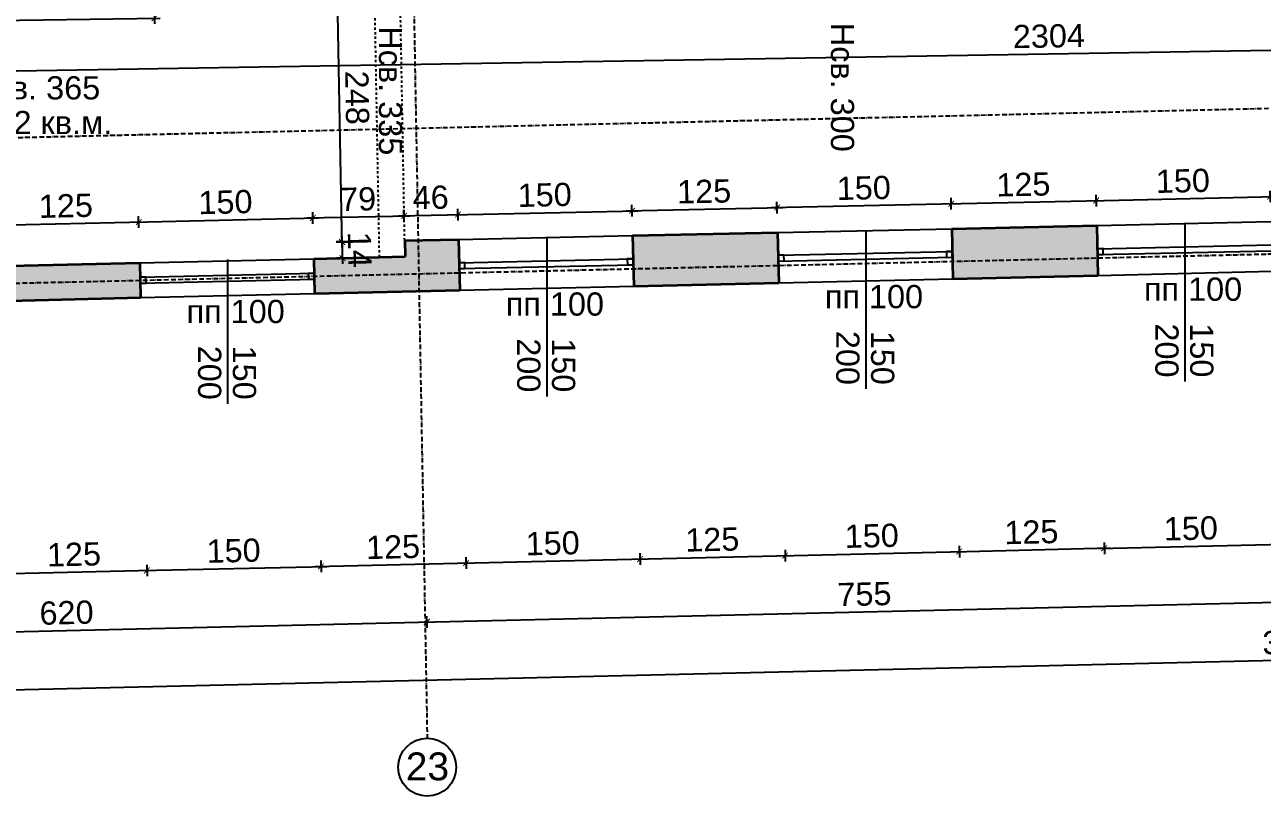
# Model space of a CAD drawing. Header units: inches. Extents: x -72385 to 39588, y -6525 to 66685.
# Drawn here: x -33783 to -32716, y 19416 to 20081 of the extents above; entities that cross this region are included whole.
import ezdxf

# ---------------------------------------------------------------- set-up
doc = ezdxf.new("R2010")
doc.units = ezdxf.units.IN
doc.header["$MEASUREMENT"] = 0
doc.linetypes.add('DashDot', pattern=[0.6, 0.4, -0.1, 0, -0.1])
doc.linetypes.add('Hidden', pattern=[0.4, 0.2, -0.2])
for name, color, linetype, lineweight in [('Изгледни линии', 253, 'Continuous', 25), ('Линия на разрез', 252, 'DashDot', 25), ('Надписи Hсв', 252, 'Continuous', 25), ('Надписи коти външни', 252, 'Continuous', 25), ('Надписи коти вътрешни', 252, 'Continuous', 25), ('Надписи Оси', 252, 'Continuous', 25), ('Надписи площ', 252, 'Continuous', 25), ('Надписи прозорци', 252, 'Continuous', 25), ('Оси', 252, 'DashDot', 25), ('Прозорци', 251, 'Continuous', 25), ('Пунктир', 253, 'Hidden', 25), ('Разрезни линии', 7, 'Continuous', 35), ('Щрих стени', 254, 'Continuous', 25)]:
    doc.layers.add(name, color=color, linetype=linetype, lineweight=lineweight)
doc.styles.add('Arial Regular', font='arial.ttf')
doc.styles.get("Standard").update_dxf_attribs({"font": 'arial.ttf'})
doc.dimstyles.new('Annotative', dxfattribs={"dimscale": 0, "dimtxt": 20, "dimasz": 5, "dimexe": 5, "dimexo": 5, "dimgap": 5, "dimtad": 1, "dimdec": 0, "dimzin": 0, "dimdsep": 46, "dimtxsty": 'Standard', "dimblk": 'ARCHTICK', "dimcen": 5, "dimdle": 5, "dimadec": 0, "dimazin": 0, "dimtfac": 1, "dimtdec": 0, "dimtofl": 0, "dimtmove": 0, "dimatfit": 3, "dimldrblk": 'ARCHTICK', "dimfxl": 5, "dimfxlon": 1, "dimtolj": 1, "dimtzin": 0, "dimarcsym": 1})

# ---------------------------------------------------------------- blocks, each defined once
blk = doc.blocks.new('_ArchTick')
at = {"color": 0, "linetype": 'ByBlock', "const_width": 0.15}
blk.add_lwpolyline([(-0.5, -0.5), (0.5, 0.5)], dxfattribs=at)
blk = doc.blocks.new('*D3676')
at = {"layer": 'Defpoints', "color": 0, "ltscale": 50, "transparency": 16777216}
for p in [(-33671.5, 20139.4), (-33843.7, 20136.8), (-33670.7, 20086.6)]:
    blk.add_point(p, dxfattribs=at)
at = {"layer": 'Надписи коти вътрешни', "color": 0, "lineweight": -2, "ltscale": 50, "transparency": 16777216}
for p, q in [((-33847.9, 20083.9), (-33665.7, 20086.6)), ((-33842.9, 20088.9), (-33842.8, 20078.9)), ((-33670.8, 20091.6), (-33670.7, 20081.6))]:
    blk.add_line(p, q, dxfattribs=at)
at = {"layer": 'Надписи коти вътрешни', "color": 0, "lineweight": -2, "ltscale": 50, "transparency": 16777216, "xscale": 5, "yscale": 5, "zscale": 5}
for p, rotation in [((-33842.9, 20083.9), 180.8724172447141), ((-33670.7, 20086.6), 0.8724172447141156)]:
    blk.add_blockref('_ArchTick', p, dxfattribs=dict(at, rotation=rotation))
at = {"layer": 'Надписи коти вътрешни', "color": 0, "ltscale": 50, "transparency": 16777216, "insert": (-33757, 20100.3), "char_height": 20, "attachment_point": 5, "rotation": 0.8724}
blk.add_mtext('\\A1;172', dxfattribs=at)
blk = doc.blocks.new('*D3688')
at = {"layer": 'Defpoints', "color": 0, "ltscale": 50, "transparency": 16777216}
for p in [(-33684.2, 19911.1), (-33808.4, 19873), (-33683.4, 19875.9)]:
    blk.add_point(p, dxfattribs=at)
at = {"layer": 'Надписи коти вътрешни', "color": 0, "lineweight": -2, "ltscale": 50, "transparency": 16777216}
for p, q in [((-33684.1, 19906.1), (-33684.4, 19916.1)), ((-33814.2, 19908.1), (-33679.3, 19911.2)), ((-33809.1, 19903.2), (-33809.3, 19913.2))]:
    blk.add_line(p, q, dxfattribs=at)
at = {"layer": 'Надписи коти вътрешни', "color": 0, "lineweight": -2, "ltscale": 50, "transparency": 16777216, "xscale": 5, "yscale": 5, "zscale": 5}
for p, rotation in [((-33809.2, 19908.2), 181.3337264038321), ((-33684.2, 19911.1), 1.333726403832108)]:
    blk.add_blockref('_ArchTick', p, dxfattribs=dict(at, rotation=rotation))
at = {"layer": 'Надписи коти вътрешни', "color": 0, "ltscale": 50, "transparency": 16777216, "insert": (-33747.1, 19924.9), "char_height": 20, "attachment_point": 5, "rotation": 1.3337}
blk.add_mtext('\\A1;125', dxfattribs=at)
blk = doc.blocks.new('*D3689')
at = {"layer": 'Defpoints', "color": 0, "ltscale": 50, "transparency": 16777216}
for p in [(-33534.3, 19914.6), (-33683.4, 19875.9), (-33533.5, 19879.4)]:
    blk.add_point(p, dxfattribs=at)
at = {"layer": 'Надписи коти вътрешни', "color": 0, "lineweight": -2, "ltscale": 50, "transparency": 16777216}
for p, q in [((-33684.1, 19906.1), (-33684.4, 19916.1)), ((-33534.2, 19909.6), (-33534.4, 19919.6)), ((-33689.2, 19911), (-33529.3, 19914.7))]:
    blk.add_line(p, q, dxfattribs=at)
at = {"layer": 'Надписи коти вътрешни', "color": 0, "lineweight": -2, "ltscale": 50, "transparency": 16777216, "xscale": 5, "yscale": 5, "zscale": 5}
for p, rotation in [((-33534.3, 19914.6), 1.333726403827605), ((-33684.2, 19911.1), 181.3337264038276)]:
    blk.add_blockref('_ArchTick', p, dxfattribs=dict(at, rotation=rotation))
at = {"layer": 'Надписи коти вътрешни', "color": 0, "ltscale": 50, "transparency": 16777216, "insert": (-33609.6, 19928.1), "char_height": 20, "attachment_point": 5, "rotation": 1.3337}
blk.add_mtext('\\A1;150', dxfattribs=at)
blk = doc.blocks.new('*D3690')
at = {"layer": 'Defpoints', "color": 0, "ltscale": 50, "transparency": 16777216}
for p in [(-33455.7, 19916.4), (-33533.5, 19879.4), (-33454.8, 19881.2)]:
    blk.add_point(p, dxfattribs=at)
at = {"layer": 'Надписи коти вътрешни', "color": 0, "lineweight": -2, "ltscale": 50, "transparency": 16777216}
for p, q in [((-33539.3, 19914.5), (-33450.7, 19916.5)), ((-33534.2, 19909.6), (-33534.4, 19919.6)), ((-33455.5, 19911.4), (-33455.8, 19921.4))]:
    blk.add_line(p, q, dxfattribs=at)
at = {"layer": 'Надписи коти вътрешни', "color": 0, "lineweight": -2, "ltscale": 50, "transparency": 16777216, "xscale": 5, "yscale": 5, "zscale": 5}
for p, rotation in [((-33534.3, 19914.6), 181.3337264038337), ((-33455.7, 19916.4), 1.333726403833635)]:
    blk.add_blockref('_ArchTick', p, dxfattribs=dict(at, rotation=rotation))
at = {"layer": 'Надписи коти вътрешни', "color": 0, "ltscale": 50, "transparency": 16777216, "insert": (-33495.3, 19930.7), "char_height": 20, "attachment_point": 5, "rotation": 1.3337}
blk.add_mtext('\\A1;79', dxfattribs=at)
blk = doc.blocks.new('*D3691')
at = {"layer": 'Defpoints', "color": 0, "ltscale": 50, "transparency": 16777216}
for p in [(-33409.3, 19917.4), (-33455.2, 19895), (-33408.8, 19896)]:
    blk.add_point(p, dxfattribs=at)
at = {"layer": 'Надписи коти вътрешни', "color": 0, "lineweight": -2, "ltscale": 50, "transparency": 16777216}
for p, q in [((-33460.6, 19916.3), (-33404.3, 19917.6)), ((-33455.5, 19911.4), (-33455.7, 19921.4)), ((-33409.2, 19912.4), (-33409.4, 19922.4))]:
    blk.add_line(p, q, dxfattribs=at)
at = {"layer": 'Надписи коти вътрешни', "color": 0, "lineweight": -2, "ltscale": 50, "transparency": 16777216, "xscale": 5, "yscale": 5, "zscale": 5}
for p, rotation in [((-33455.6, 19916.4), 181.2547692841727), ((-33409.3, 19917.4), 1.254769284172677)]:
    blk.add_blockref('_ArchTick', p, dxfattribs=dict(at, rotation=rotation))
at = {"layer": 'Надписи коти вътрешни', "color": 0, "ltscale": 50, "transparency": 16777216, "insert": (-33432.8, 19932.1), "char_height": 20, "attachment_point": 5, "rotation": 1.2548}
blk.add_mtext('\\A1;46', dxfattribs=at)
blk = doc.blocks.new('*D3692')
at = {"layer": 'Defpoints', "color": 0, "ltscale": 50, "transparency": 16777216}
for p in [(-33259.3, 19920.7), (-33408.8, 19896), (-33258.9, 19899.3)]:
    blk.add_point(p, dxfattribs=at)
at = {"layer": 'Надписи коти вътрешни', "color": 0, "lineweight": -2, "ltscale": 50, "transparency": 16777216}
for p, q in [((-33414.3, 19917.3), (-33254.3, 19920.8)), ((-33409.2, 19912.4), (-33409.4, 19922.4)), ((-33259.2, 19915.7), (-33259.4, 19925.7))]:
    blk.add_line(p, q, dxfattribs=at)
at = {"layer": 'Надписи коти вътрешни', "color": 0, "lineweight": -2, "ltscale": 50, "transparency": 16777216, "xscale": 5, "yscale": 5, "zscale": 5}
for p, rotation in [((-33409.3, 19917.4), 181.2547692841732), ((-33259.3, 19920.7), 1.254769284173236)]:
    blk.add_blockref('_ArchTick', p, dxfattribs=dict(at, rotation=rotation))
at = {"layer": 'Надписи коти вътрешни', "color": 0, "ltscale": 50, "transparency": 16777216, "insert": (-33334.6, 19934.3), "char_height": 20, "attachment_point": 5, "rotation": 1.2548}
blk.add_mtext('\\A1;150', dxfattribs=at)
blk = doc.blocks.new('*D3693')
at = {"layer": 'Defpoints', "color": 0, "ltscale": 50, "transparency": 16777216}
for p in [(-33134.4, 19923.5), (-33258.9, 19899.3), (-33133.9, 19902)]:
    blk.add_point(p, dxfattribs=at)
at = {"layer": 'Надписи коти вътрешни', "color": 0, "lineweight": -2, "ltscale": 50, "transparency": 16777216}
for p, q in [((-33134.2, 19918.5), (-33134.5, 19928.5)), ((-33264.3, 19920.6), (-33129.4, 19923.6)), ((-33259.2, 19915.7), (-33259.4, 19925.7))]:
    blk.add_line(p, q, dxfattribs=at)
at = {"layer": 'Надписи коти вътрешни', "color": 0, "lineweight": -2, "ltscale": 50, "transparency": 16777216, "xscale": 5, "yscale": 5, "zscale": 5}
for p, rotation in [((-33134.4, 19923.5), 1.254769284175997), ((-33259.3, 19920.7), 181.2547692841759)]:
    blk.add_blockref('_ArchTick', p, dxfattribs=dict(at, rotation=rotation))
at = {"layer": 'Надписи коти вътрешни', "color": 0, "ltscale": 50, "transparency": 16777216, "insert": (-33197.2, 19937.3), "char_height": 20, "attachment_point": 5, "rotation": 1.2548}
blk.add_mtext('\\A1;125', dxfattribs=at)
blk = doc.blocks.new('*D3694')
at = {"layer": 'Defpoints', "color": 0, "ltscale": 50, "transparency": 16777216}
for p in [(-32984.4, 19926.8), (-32983.9, 19905.3), (-33133.9, 19902)]:
    blk.add_point(p, dxfattribs=at)
at = {"layer": 'Надписи коти вътрешни', "color": 0, "lineweight": -2, "ltscale": 50, "transparency": 16777216}
for p, q in [((-33139.4, 19923.4), (-32979.4, 19926.9)), ((-33134.2, 19918.5), (-33134.5, 19928.5)), ((-32984.3, 19921.8), (-32984.5, 19931.8))]:
    blk.add_line(p, q, dxfattribs=at)
at = {"layer": 'Надписи коти вътрешни', "color": 0, "lineweight": -2, "ltscale": 50, "transparency": 16777216, "xscale": 5, "yscale": 5, "zscale": 5}
for p, rotation in [((-33134.4, 19923.5), 181.2547692841766), ((-32984.4, 19926.8), 1.25476928417657)]:
    blk.add_blockref('_ArchTick', p, dxfattribs=dict(at, rotation=rotation))
at = {"layer": 'Надписи коти вътрешни', "color": 0, "ltscale": 50, "transparency": 16777216, "insert": (-33059.7, 19940.3), "char_height": 20, "attachment_point": 5, "rotation": 1.2548}
blk.add_mtext('\\A1;150', dxfattribs=at)
blk = doc.blocks.new('*D3695')
at = {"layer": 'Defpoints', "color": 0, "ltscale": 50, "transparency": 16777216}
for p in [(-32859.4, 19929.5), (-32983.9, 19905.3), (-32859, 19908)]:
    blk.add_point(p, dxfattribs=at)
at = {"layer": 'Надписи коти вътрешни', "color": 0, "lineweight": -2, "ltscale": 50, "transparency": 16777216}
for p, q in [((-32989.4, 19926.6), (-32854.4, 19929.6)), ((-32984.3, 19921.8), (-32984.5, 19931.8)), ((-32859.3, 19924.5), (-32859.5, 19934.5))]:
    blk.add_line(p, q, dxfattribs=at)
at = {"layer": 'Надписи коти вътрешни', "color": 0, "lineweight": -2, "ltscale": 50, "transparency": 16777216, "xscale": 5, "yscale": 5, "zscale": 5}
for p, rotation in [((-32984.4, 19926.8), 181.2547692841759), ((-32859.4, 19929.5), 1.254769284175921)]:
    blk.add_blockref('_ArchTick', p, dxfattribs=dict(at, rotation=rotation))
at = {"layer": 'Надписи коти вътрешни', "color": 0, "ltscale": 50, "transparency": 16777216, "insert": (-32922.2, 19943.3), "char_height": 20, "attachment_point": 5, "rotation": 1.2548}
blk.add_mtext('\\A1;125', dxfattribs=at)
blk = doc.blocks.new('*D3696')
at = {"layer": 'Defpoints', "color": 0, "ltscale": 50, "transparency": 16777216}
for p in [(-32709.5, 19933), (-32859, 19908), (-32709, 19911.5)]:
    blk.add_point(p, dxfattribs=at)
at = {"layer": 'Надписи коти вътрешни', "color": 0, "lineweight": -2, "ltscale": 50, "transparency": 16777216}
for p, q in [((-32709.4, 19928), (-32709.6, 19938)), ((-32864.5, 19929.4), (-32704.5, 19933.1)), ((-32859.3, 19924.5), (-32859.6, 19934.5))]:
    blk.add_line(p, q, dxfattribs=at)
at = {"layer": 'Надписи коти вътрешни', "color": 0, "lineweight": -2, "ltscale": 50, "transparency": 16777216, "xscale": 5, "yscale": 5, "zscale": 5}
for p, rotation in [((-32859.5, 19929.5), 181.33372640384), ((-32709.5, 19933), 1.333726403840047)]:
    blk.add_blockref('_ArchTick', p, dxfattribs=dict(at, rotation=rotation))
at = {"layer": 'Надписи коти вътрешни', "color": 0, "ltscale": 50, "transparency": 16777216, "insert": (-32784.8, 19946.4), "char_height": 20, "attachment_point": 5, "rotation": 1.3337}
blk.add_mtext('\\A1;150', dxfattribs=at)
blk = doc.blocks.new('*D3704')
at = {"layer": 'Defpoints', "color": 0, "ltscale": 50, "transparency": 16777216}
for p in [(-31749.6, 20171.7), (-34053.5, 20133.6), (-31748, 20074.9)]:
    blk.add_point(p, dxfattribs=at)
at = {"layer": 'Надписи коти вътрешни', "color": 0, "lineweight": -2, "ltscale": 50, "transparency": 16777216}
for p, q in [((-31748.1, 20079.9), (-31748, 20069.9)), ((-34056.9, 20036.7), (-31743, 20075)), ((-34052, 20041.8), (-34051.8, 20031.8))]:
    blk.add_line(p, q, dxfattribs=at)
at = {"layer": 'Надписи коти вътрешни', "color": 0, "lineweight": -2, "ltscale": 50, "transparency": 16777216, "xscale": 5, "yscale": 5, "zscale": 5}
for p, rotation in [((-31748, 20074.9), 0.9485552265700729), ((-34051.9, 20036.8), 180.9485552265701)]:
    blk.add_blockref('_ArchTick', p, dxfattribs=dict(at, rotation=rotation))
at = {"layer": 'Надписи коти вътрешни', "color": 0, "ltscale": 50, "transparency": 16777216, "insert": (-32900.2, 20071.1), "char_height": 20, "attachment_point": 5, "rotation": 0.9486}
blk.add_mtext('\\A1;2304', dxfattribs=at)
blk = doc.blocks.new('*D3723')
at = {"layer": 'Defpoints', "color": 0, "ltscale": 50, "transparency": 16777216}
for p in [(-33513.6, 20141.7), (-33459.7, 20142.6), (-33455.2, 19895)]:
    blk.add_point(p, dxfattribs=at)
at = {"layer": 'Надписи коти вътрешни', "color": 0, "lineweight": -2, "ltscale": 50, "transparency": 16777216}
for p, q in [((-33508.6, 20141.8), (-33518.6, 20141.6)), ((-33509, 19889), (-33513.7, 20146.7)), ((-33504.1, 19894.1), (-33514.1, 19893.9))]:
    blk.add_line(p, q, dxfattribs=at)
at = {"layer": 'Надписи коти вътрешни', "color": 0, "lineweight": -2, "ltscale": 50, "transparency": 16777216, "xscale": 5, "yscale": 5, "zscale": 5}
for p, rotation in [((-33513.6, 20141.7), 91.04008502051329), ((-33509.1, 19894), 271.0400850205133)]:
    blk.add_blockref('_ArchTick', p, dxfattribs=dict(at, rotation=rotation))
at = {"layer": 'Надписи коти вътрешни', "color": 0, "ltscale": 50, "transparency": 16777216, "insert": (-33496.2, 20018.1), "char_height": 20, "attachment_point": 5, "rotation": 271.0401}
blk.add_mtext('\\A1;248', dxfattribs=at)
blk = doc.blocks.new('*D3724')
at = {"layer": 'Defpoints', "color": 0, "ltscale": 50, "transparency": 16777216}
for p in [(-33455.2, 19895), (-33508.8, 19879.9), (-33454.8, 19881.2)]:
    blk.add_point(p, dxfattribs=at)
at = {"layer": 'Надписи коти вътрешни', "color": 0, "lineweight": -2, "ltscale": 50, "transparency": 16777216}
for p, q in [((-33504.1, 19893.8), (-33514.1, 19893.6)), ((-33509.3, 19898.7), (-33508.7, 19874.9)), ((-33503.8, 19880), (-33513.8, 19879.8))]:
    blk.add_line(p, q, dxfattribs=at)
at = {"layer": 'Надписи коти вътрешни', "color": 0, "lineweight": -2, "ltscale": 50, "transparency": 16777216, "xscale": 5, "yscale": 5, "zscale": 5}
for p, rotation in [((-33509.1, 19893.7), 91.33372640381718), ((-33508.8, 19879.9), 271.3337264038171)]:
    blk.add_blockref('_ArchTick', p, dxfattribs=dict(at, rotation=rotation))
at = {"layer": 'Надписи коти вътрешни', "color": 0, "ltscale": 50, "transparency": 16777216, "insert": (-33493.9, 19887.2), "char_height": 20, "attachment_point": 5, "rotation": 271.3337}
blk.add_mtext('\\A1;14', dxfattribs=at)
blk = doc.blocks.new('*D6784')
at = {"layer": 'Defpoints', "color": 0, "ltscale": 10, "transparency": 16777216}
for p in [(-33807.7, 19843), (-33682.7, 19845.9), (-33677.3, 19610.9)]:
    blk.add_point(p, dxfattribs=at)
at = {"layer": 'Надписи коти външни', "color": 0, "lineweight": -2, "ltscale": 10, "transparency": 16777216}
for p, q in [((-33807.2, 19607.9), (-33672.3, 19611.1)), ((-33802.3, 19613), (-33802.1, 19603)), ((-33677.4, 19615.9), (-33677.1, 19605.9))]:
    blk.add_line(p, q, dxfattribs=at)
at = {"layer": 'Надписи коти външни', "color": 0, "lineweight": -2, "ltscale": 10, "transparency": 16777216, "xscale": 5, "yscale": 5, "zscale": 5}
for p, rotation in [((-33802.2, 19608), 181.333726403832), ((-33677.3, 19610.9), 1.333726403831956)]:
    blk.add_blockref('_ArchTick', p, dxfattribs=dict(at, rotation=rotation))
at = {"layer": 'Надписи коти външни', "color": 0, "ltscale": 10, "transparency": 16777216, "insert": (-33740.1, 19624.7), "char_height": 20, "attachment_point": 5, "rotation": 1.3337}
blk.add_mtext('\\A1;125', dxfattribs=at)
blk = doc.blocks.new('*D6785')
at = {"layer": 'Defpoints', "color": 0, "ltscale": 10, "transparency": 16777216}
for p in [(-33682.7, 19845.9), (-33532.8, 19849.4), (-33527.3, 19614.4)]:
    blk.add_point(p, dxfattribs=at)
at = {"layer": 'Надписи коти външни', "color": 0, "lineweight": -2, "ltscale": 10, "transparency": 16777216}
for p, q in [((-33527.4, 19619.4), (-33527.2, 19609.4)), ((-33682.3, 19610.8), (-33522.3, 19614.5)), ((-33677.4, 19615.9), (-33677.1, 19605.9))]:
    blk.add_line(p, q, dxfattribs=at)
at = {"layer": 'Надписи коти външни', "color": 0, "lineweight": -2, "ltscale": 10, "transparency": 16777216, "xscale": 5, "yscale": 5, "zscale": 5}
for p, rotation in [((-33527.3, 19614.4), 1.333726403824755), ((-33677.3, 19610.9), 181.3337264038247)]:
    blk.add_blockref('_ArchTick', p, dxfattribs=dict(at, rotation=rotation))
at = {"layer": 'Надписи коти външни', "color": 0, "ltscale": 10, "transparency": 16777216, "insert": (-33602.6, 19627.9), "char_height": 20, "attachment_point": 5, "rotation": 1.3337}
blk.add_mtext('\\A1;150', dxfattribs=at)
blk = doc.blocks.new('*D6786')
at = {"layer": 'Defpoints', "color": 0, "ltscale": 10, "transparency": 16777216}
for p in [(-33407.8, 19852.3), (-33532.8, 19849.4), (-33402.3, 19617.3)]:
    blk.add_point(p, dxfattribs=at)
at = {"layer": 'Надписи коти външни', "color": 0, "lineweight": -2, "ltscale": 10, "transparency": 16777216}
for p, q in [((-33532.3, 19614.3), (-33397.3, 19617.5)), ((-33527.4, 19619.4), (-33527.2, 19609.4)), ((-33402.5, 19622.3), (-33402.2, 19612.3))]:
    blk.add_line(p, q, dxfattribs=at)
at = {"layer": 'Надписи коти външни', "color": 0, "lineweight": -2, "ltscale": 10, "transparency": 16777216, "xscale": 5, "yscale": 5, "zscale": 5}
for p, rotation in [((-33527.3, 19614.4), 181.3337264038453), ((-33402.3, 19617.3), 1.333726403845301)]:
    blk.add_blockref('_ArchTick', p, dxfattribs=dict(at, rotation=rotation))
at = {"layer": 'Надписи коти външни', "color": 0, "ltscale": 10, "transparency": 16777216, "insert": (-33465.2, 19631.1), "char_height": 20, "attachment_point": 5, "rotation": 1.3337}
blk.add_mtext('\\A1;125', dxfattribs=at)
blk = doc.blocks.new('*D6787')
at = {"layer": 'Defpoints', "color": 0, "ltscale": 10, "transparency": 16777216}
for p in [(-33407.8, 19852.3), (-33257.8, 19855.8), (-33252.4, 19620.8)]:
    blk.add_point(p, dxfattribs=at)
at = {"layer": 'Надписи коти външни', "color": 0, "lineweight": -2, "ltscale": 10, "transparency": 16777216}
for p, q in [((-33407.3, 19617.2), (-33247.4, 19620.9)), ((-33402.5, 19622.3), (-33402.2, 19612.3)), ((-33252.5, 19625.8), (-33252.3, 19615.8))]:
    blk.add_line(p, q, dxfattribs=at)
at = {"layer": 'Надписи коти външни', "color": 0, "lineweight": -2, "ltscale": 10, "transparency": 16777216, "xscale": 5, "yscale": 5, "zscale": 5}
for p, rotation in [((-33402.3, 19617.3), 181.3337264038332), ((-33252.4, 19620.8), 1.333726403833164)]:
    blk.add_blockref('_ArchTick', p, dxfattribs=dict(at, rotation=rotation))
at = {"layer": 'Надписи коти външни', "color": 0, "ltscale": 10, "transparency": 16777216, "insert": (-33327.7, 19634.3), "char_height": 20, "attachment_point": 5, "rotation": 1.3337}
blk.add_mtext('\\A1;150', dxfattribs=at)
blk = doc.blocks.new('*D6788')
at = {"layer": 'Defpoints', "color": 0, "ltscale": 10, "transparency": 16777216}
for p in [(-33257.8, 19855.8), (-33132.9, 19858.7), (-33127.4, 19623.7)]:
    blk.add_point(p, dxfattribs=at)
at = {"layer": 'Надписи коти външни', "color": 0, "lineweight": -2, "ltscale": 10, "transparency": 16777216}
for p, q in [((-33127.5, 19628.7), (-33127.3, 19618.7)), ((-33257.4, 19620.7), (-33122.4, 19623.9)), ((-33252.5, 19625.8), (-33252.3, 19615.8))]:
    blk.add_line(p, q, dxfattribs=at)
at = {"layer": 'Надписи коти външни', "color": 0, "lineweight": -2, "ltscale": 10, "transparency": 16777216, "xscale": 5, "yscale": 5, "zscale": 5}
for p, rotation in [((-33252.4, 19620.8), 181.3337264038286), ((-33127.4, 19623.7), 1.333726403828623)]:
    blk.add_blockref('_ArchTick', p, dxfattribs=dict(at, rotation=rotation))
at = {"layer": 'Надписи коти външни', "color": 0, "ltscale": 10, "transparency": 16777216, "insert": (-33190.2, 19637.5), "char_height": 20, "attachment_point": 5, "rotation": 1.3337}
blk.add_mtext('\\A1;125', dxfattribs=at)
blk = doc.blocks.new('*D6789')
at = {"layer": 'Defpoints', "color": 0, "ltscale": 10, "transparency": 16777216}
for p in [(-32982.9, 19862.2), (-33132.9, 19858.7), (-32977.5, 19627.2)]:
    blk.add_point(p, dxfattribs=at)
at = {"layer": 'Надписи коти външни', "color": 0, "lineweight": -2, "ltscale": 10, "transparency": 16777216}
for p, q in [((-33132.4, 19623.6), (-32972.5, 19627.3)), ((-33127.5, 19628.7), (-33127.3, 19618.7)), ((-32977.6, 19632.2), (-32977.3, 19622.2))]:
    blk.add_line(p, q, dxfattribs=at)
at = {"layer": 'Надписи коти външни', "color": 0, "lineweight": -2, "ltscale": 10, "transparency": 16777216, "xscale": 5, "yscale": 5, "zscale": 5}
for p, rotation in [((-32977.5, 19627.2), 1.333726403840111), ((-33127.4, 19623.7), 181.3337264038401)]:
    blk.add_blockref('_ArchTick', p, dxfattribs=dict(at, rotation=rotation))
at = {"layer": 'Надписи коти външни', "color": 0, "ltscale": 10, "transparency": 16777216, "insert": (-33052.8, 19640.7), "char_height": 20, "attachment_point": 5, "rotation": 1.3337}
blk.add_mtext('\\A1;150', dxfattribs=at)
blk = doc.blocks.new('*D6790')
at = {"layer": 'Defpoints', "color": 0, "ltscale": 10, "transparency": 16777216}
for p in [(-32982.9, 19862.2), (-32858, 19865.1), (-32852.5, 19630.1)]:
    blk.add_point(p, dxfattribs=at)
at = {"layer": 'Надписи коти външни', "color": 0, "lineweight": -2, "ltscale": 10, "transparency": 16777216}
for p, q in [((-32982.4, 19627.1), (-32847.5, 19630.3)), ((-32977.6, 19632.2), (-32977.3, 19622.2)), ((-32852.6, 19635.1), (-32852.4, 19625.1))]:
    blk.add_line(p, q, dxfattribs=at)
at = {"layer": 'Надписи коти външни', "color": 0, "lineweight": -2, "ltscale": 10, "transparency": 16777216, "xscale": 5, "yscale": 5, "zscale": 5}
for p, rotation in [((-32977.5, 19627.2), 181.3337264038452), ((-32852.5, 19630.1), 1.333726403845212)]:
    blk.add_blockref('_ArchTick', p, dxfattribs=dict(at, rotation=rotation))
at = {"layer": 'Надписи коти външни', "color": 0, "ltscale": 10, "transparency": 16777216, "insert": (-32915.3, 19643.9), "char_height": 20, "attachment_point": 5, "rotation": 1.3337}
blk.add_mtext('\\A1;125', dxfattribs=at)
blk = doc.blocks.new('*D6791')
at = {"layer": 'Defpoints', "color": 0, "ltscale": 10, "transparency": 16777216}
for p in [(-32858, 19865.1), (-32708, 19868.6), (-32702.5, 19633.6)]:
    blk.add_point(p, dxfattribs=at)
at = {"layer": 'Надписи коти външни', "color": 0, "lineweight": -2, "ltscale": 10, "transparency": 16777216}
for p, q in [((-32702.6, 19638.6), (-32702.4, 19628.6)), ((-32857.5, 19630), (-32697.5, 19633.7)), ((-32852.6, 19635.1), (-32852.4, 19625.1))]:
    blk.add_line(p, q, dxfattribs=at)
at = {"layer": 'Надписи коти външни', "color": 0, "lineweight": -2, "ltscale": 10, "transparency": 16777216, "xscale": 5, "yscale": 5, "zscale": 5}
for p, rotation in [((-32852.5, 19630.1), 181.3337264038304), ((-32702.5, 19633.6), 1.333726403830378)]:
    blk.add_blockref('_ArchTick', p, dxfattribs=dict(at, rotation=rotation))
at = {"layer": 'Надписи коти външни', "color": 0, "ltscale": 10, "transparency": 16777216, "insert": (-32777.9, 19647.1), "char_height": 20, "attachment_point": 5, "rotation": 1.3337}
blk.add_mtext('\\A1;150', dxfattribs=at)
blk = doc.blocks.new('*D6799')
at = {"layer": 'Defpoints', "color": 0, "ltscale": 10, "transparency": 16777216}
for p in [(-30702.8, 19915.3), (-34682.5, 19822.6), (-30695, 19580.4)]:
    blk.add_point(p, dxfattribs=at)
at = {"layer": 'Надписи коти външни', "color": 0, "lineweight": -2, "ltscale": 10, "transparency": 16777216}
for p, q in [((-30695.1, 19585.4), (-30694.8, 19575.4)), ((-34679.7, 19487.6), (-30690, 19580.5)), ((-34674.9, 19492.7), (-34674.6, 19482.7))]:
    blk.add_line(p, q, dxfattribs=at)
at = {"layer": 'Надписи коти външни', "color": 0, "lineweight": -2, "ltscale": 10, "transparency": 16777216, "xscale": 5, "yscale": 5, "zscale": 5}
for p, rotation in [((-30695, 19580.4), 1.33402239480371), ((-34674.7, 19487.7), 181.3340223948037)]:
    blk.add_blockref('_ArchTick', p, dxfattribs=dict(at, rotation=rotation))
at = {"layer": 'Надписи коти външни', "color": 0, "ltscale": 10, "transparency": 16777216, "insert": (-32685.2, 19549.2), "char_height": 20, "attachment_point": 5, "rotation": 1.334}
blk.add_mtext('\\A1;3980', dxfattribs=at)
blk = doc.blocks.new('*D6831')
at = {"layer": 'Defpoints', "color": 0, "ltscale": 10, "transparency": 16777216}
for p in [(-33443.1, 19866.5), (-34063, 19852), (-33436.1, 19566.5)]:
    blk.add_point(p, dxfattribs=at)
at = {"layer": 'Надписи коти външни', "color": 0, "lineweight": -2, "ltscale": 10, "transparency": 16777216}
for p, q in [((-34061, 19552), (-33431.1, 19566.7)), ((-33436.3, 19571.5), (-33436, 19561.5)), ((-34056.2, 19557.1), (-34055.9, 19547.1))]:
    blk.add_line(p, q, dxfattribs=at)
at = {"layer": 'Надписи коти външни', "color": 0, "lineweight": -2, "ltscale": 10, "transparency": 16777216, "xscale": 5, "yscale": 5, "zscale": 5}
for p, rotation in [((-33436.1, 19566.5), 1.333726403832108), ((-34056.1, 19552.1), 181.3337264038321)]:
    blk.add_blockref('_ArchTick', p, dxfattribs=dict(at, rotation=rotation))
at = {"layer": 'Надписи коти външни', "color": 0, "ltscale": 10, "transparency": 16777216, "insert": (-33746.5, 19574.5), "char_height": 20, "attachment_point": 5, "rotation": 1.3337}
blk.add_mtext('\\A1;620', dxfattribs=at)
blk = doc.blocks.new('*D6832')
at = {"layer": 'Defpoints', "color": 0, "ltscale": 10, "transparency": 16777216}
for p in [(-32688.3, 19883.9), (-33443.1, 19866.5), (-32681.4, 19584.1)]:
    blk.add_point(p, dxfattribs=at)
at = {"layer": 'Надписи коти външни', "color": 0, "lineweight": -2, "ltscale": 10, "transparency": 16777216}
for p, q in [((-32681.5, 19589.1), (-32681.3, 19579.1)), ((-33441.2, 19566.5), (-32676.4, 19584.2)), ((-33436.3, 19571.7), (-33436.1, 19561.7))]:
    blk.add_line(p, q, dxfattribs=at)
at = {"layer": 'Надписи коти външни', "color": 0, "lineweight": -2, "ltscale": 10, "transparency": 16777216, "xscale": 5, "yscale": 5, "zscale": 5}
for p, rotation in [((-32681.4, 19584.1), 1.324893216666118), ((-33436.2, 19566.7), 181.3248932166661)]:
    blk.add_blockref('_ArchTick', p, dxfattribs=dict(at, rotation=rotation))
at = {"layer": 'Надписи коти външни', "color": 0, "ltscale": 10, "transparency": 16777216, "insert": (-33059.1, 19590.5), "char_height": 20, "attachment_point": 5, "rotation": 1.3249}
blk.add_mtext('\\A1;755', dxfattribs=at)

msp = doc.modelspace()

# ---------------------------------------------------------------- hatches: boundary and pattern name
at = {"layer": 'Щрих стени', "ltscale": 10}
h = msp.add_hatch(color=256, dxfattribs=at)
h.dxf.hatch_style = 1
h.paths.add_polyline_path([(-34704.5, 21907.3), (-34734.5, 21906.4), (-34729, 21731.5), (-34699, 21732.4)])
h.paths.add_polyline_path([(-34694.3, 21582.5), (-34724.3, 21581.5), (-34718.9, 21406.6), (-34688.9, 21407.6)])
h.paths.add_polyline_path([(-34684.2, 21257.6), (-34714.2, 21256.7), (-34708.7, 21081.8), (-34678.7, 21082.7)])
h.paths.add_polyline_path([(-34247.6, 20858.1), (-34671.5, 20850.2), (-34674, 20932.8), (-34704, 20931.9), (-34700.9, 20833.2), (-34699.1, 20732.6), (-34664.1, 20733.3), (-34665.4, 20802.8), (-34246.8, 20810.6)])
h.paths.add_polyline_path([(-34067.4, 20843.9), (-34071, 20961.5), (-34088.5, 20961), (-34085.4, 20861.1), (-34147.7, 20859.9), (-34146.8, 20812.4), (-34096.8, 20813.3), (-34092.6, 20598.4), (-34107.6, 20598.1), (-34106.2, 20528.1), (-34091.2, 20528.4), (-34084.6, 20188.5), (-34654, 20180), (-34655.4, 20253.3), (-34690.4, 20252.7), (-34687.4, 20087.7), (-34652.4, 20088.4), (-34653.5, 20150), (-34114, 20158), (-34112.5, 20082.9), (-34082.6, 20083.5), (-34082, 20056.8), (-34052, 20057.3), (-34053.5, 20133.6), (-34003.7, 20134.4), (-34004.1, 20164.6), (-34029.1, 20164.2), (-34029.6, 20189.2), (-34054.6, 20188.7)])
h.paths.add_polyline_path([(-33800.4, 21909.2), (-33835.4, 21908.2), (-33830.4, 21738.3), (-33795.5, 21739.3)])
h.paths.add_polyline_path([(-33791.1, 21589.4), (-33826.1, 21588.4), (-33821.1, 21418.4), (-33786.2, 21419.4)])
h.paths.add_polyline_path([(-33781.8, 21269.5), (-33816.7, 21268.5), (-33811.8, 21098.6), (-33776.8, 21099.6)])
h.paths.add_polyline_path([(-33772.5, 20949.6), (-33807.4, 20948.6), (-33803.6, 20818.8), (-33794.4, 20819), (-33784.5, 20168.3), (-33844.1, 20167.3), (-33843.7, 20136.8), (-33671.5, 20139.4), (-33672, 20170.2), (-33754.5, 20168.8), (-33764.4, 20819.5), (-33654.8, 20821.5), (-33655.4, 20851.5), (-33769.5, 20849.4)])
h.paths.add_polyline_path([(-34661.4, 20583.3), (-34696.4, 20582.6), (-34693.1, 20402.7), (-34658.1, 20403.3)])
h.paths.add_polyline_path([(-34050.1, 19957.4), (-34080.1, 19956.8), (-34078.3, 19866.7), (-34648.1, 19853.4), (-34649.6, 19938.4), (-34684.6, 19937.8), (-34682.5, 19822.6), (-33957.7, 19839.5), (-33958.4, 19869.5), (-34048.3, 19867.4)])
h.paths.add_polyline_path([(-33683.4, 19875.9), (-33808.4, 19873), (-33807.7, 19843), (-33682.7, 19845.9)])
h = msp.add_hatch(color=256, dxfattribs=at)
h.dxf.hatch_style = 1
h.paths.add_polyline_path([(-33424.4, 20825.8), (-33409.9, 20826.1), (-33410.4, 20856.1), (-33505.4, 20854.3), (-33504.9, 20824.3), (-33481.9, 20824.7), (-33472.4, 20198.5), (-33497.4, 20198.1), (-33497, 20173.1), (-33572, 20171.8), (-33571.6, 20140.9), (-33394.1, 20143.6), (-33394.5, 20174.8), (-33414.5, 20174.5)])
h.paths.add_polyline_path([(-33165.5, 20860.6), (-33260.5, 20858.9), (-33259.9, 20828.9), (-33184.5, 20830.3), (-33174.6, 20178.5), (-33294.6, 20176.5), (-33294.1, 20145.2), (-32994.1, 20149.7), (-32994.6, 20181.5), (-33157.1, 20178.8), (-33167, 20830.6), (-33164.9, 20830.6)])
h.paths.add_polyline_path([(-32920.5, 20865.2), (-33015.5, 20863.4), (-33014.9, 20833.4), (-32920, 20835.2)])
h.paths.add_polyline_path([(-32675.6, 20869.7), (-32770.5, 20867.9), (-32770, 20837.9), (-32726.9, 20838.7), (-32721, 20206.1), (-32741, 20205.8), (-32740.8, 20185.8), (-32894.6, 20183.2), (-32894.1, 20151.3), (-32675.4, 20154.6), (-32505.7, 20157.7), (-32506.6, 20202.7), (-32678.5, 20199.5), (-32684.3, 20824.5), (-32674.7, 20824.7)])
h.paths.add_polyline_path([(-33408.8, 19896), (-33455.2, 19895), (-33454.8, 19881.2), (-33533.5, 19879.4), (-33532.8, 19849.4), (-33407.8, 19852.3)])
h.paths.add_polyline_path([(-33133.9, 19902), (-33258.9, 19899.3), (-33257.8, 19855.8), (-33132.9, 19858.7)])
h.paths.add_polyline_path([(-32859, 19908), (-32983.9, 19905.3), (-32982.9, 19862.2), (-32858, 19865.1)])
h.paths.add_polyline_path([(-32584, 19914.1), (-32709, 19911.3), (-32708, 19868.6), (-32583, 19871.5)])
h.paths.add_polyline_path([(-32309.1, 19920.1), (-32434.1, 19917.3), (-32433.1, 19875), (-32308.1, 19877.9)])
h.paths.add_polyline_path([(-32034.2, 19926.1), (-32159.1, 19923.4), (-32158.1, 19881.4), (-32033.2, 19884.3)])
h.paths.add_polyline_path([(-31720.7, 20262.7), (-31763.2, 20262.2), (-31762.9, 20236.5), (-31802.9, 20235.8), (-31802.7, 20215.8), (-32201.6, 20208.4), (-32217.5, 20833.2), (-32184.8, 20833.8), (-32185.6, 20878.8), (-32280.6, 20877), (-32279.8, 20832), (-32247.5, 20832.6), (-32231.6, 20207.8), (-32406.6, 20204.6), (-32405.8, 20159.6), (-31749.6, 20171.7), (-31749.3, 20137.7), (-31719.3, 20138)])
h.paths.add_polyline_path([(-32430.6, 20874.2), (-32525.6, 20872.5), (-32524.8, 20827.5), (-32429.8, 20829.3)])
h.paths.add_polyline_path([(-31940.7, 20883.3), (-32035.7, 20881.6), (-32034.8, 20836.6), (-31939.9, 20838.3)])

# ---------------------------------------------------------------- linework, layer by layer
at = {"layer": 'Изгледни линии', "ltscale": 50}
for p, q in [((-33133.9, 19902), (-32983.9, 19905.3)), ((-32859, 19908), (-32709, 19911.5)), ((-33408.8, 19896), (-33258.9, 19899.3)), ((-33683.4, 19875.9), (-33533.5, 19879.4)), ((-33132.9, 19858.7), (-32982.9, 19862.2)), ((-32858, 19865.1), (-32708, 19868.6)), ((-33407.8, 19852.3), (-33257.8, 19855.8)), ((-33682.7, 19845.9), (-33532.8, 19849.4))]:
    msp.add_line(p, q, dxfattribs=at)
at = {"layer": 'Линия на разрез', "ltscale": 10}
msp.add_line((-34831, 19959.6), (-30612.2, 20057.8), dxfattribs=at)
at = {"layer": 'Надписи Оси', "ltscale": 50}
msp.add_circle((-33435.8, 19441.5), 25, dxfattribs=at)
at = {"layer": 'Надписи прозорци', "ltscale": 50}
for p, q in [((-32783, 19909.8), (-32783, 19773.7)), ((-33332.8, 19897.7), (-33332.8, 19760.9)), ((-33057.9, 19903.7), (-33057.9, 19767.3)), ((-33607.8, 19878.7), (-33607.8, 19754.5))]:
    msp.add_line(p, q, dxfattribs=at)
at = {"layer": 'Оси', "ltscale": 10}
for p, q in [((-33468, 21232.6), (-33435.8, 19466.5)), ((-35065.2, 19828.7), (-30328.9, 19939))]:
    msp.add_line(p, q, dxfattribs=at)
at = {"layer": 'Прозорци', "ltscale": 50}
for p, q in [((-33133.5, 19882.4), (-32983.5, 19885.7)), ((-32858.5, 19888), (-32708.6, 19891.3)), ((-32858.4, 19883), (-32708.4, 19886.3)), ((-33408.4, 19876), (-33258.4, 19879.3)), ((-33408.3, 19871), (-33258.3, 19874.3)), ((-33133.4, 19877.4), (-32983.4, 19880.7)), ((-33683.1, 19863.4), (-33533.2, 19866.9)), ((-33683, 19858.4), (-33533.1, 19861.9))]:
    msp.add_line(p, q, dxfattribs=at)
for points in [[(-32988.4, 19880.6), (-32983.4, 19880.7), (-32983.5, 19885.7), (-32988.5, 19885.6), (-32988.4, 19880.6)], [(-32858.4, 19883), (-32853.4, 19883.2), (-32853.5, 19888.2), (-32858.5, 19888), (-32858.4, 19883)], [(-33408.3, 19871), (-33403.3, 19871.1), (-33403.4, 19876.1), (-33408.4, 19876), (-33408.3, 19871)], [(-33263.3, 19874.2), (-33258.3, 19874.3), (-33258.4, 19879.3), (-33263.4, 19879.2), (-33263.3, 19874.2)], [(-33133.4, 19877.4), (-33128.4, 19877.5), (-33128.5, 19882.5), (-33133.5, 19882.4), (-33133.4, 19877.4)], [(-33683, 19858.4), (-33678, 19858.5), (-33678.1, 19863.5), (-33683.1, 19863.4), (-33683, 19858.4)], [(-33538.1, 19861.7), (-33533.1, 19861.9), (-33533.2, 19866.9), (-33538.2, 19866.7), (-33538.1, 19861.7)]]:
    msp.add_lwpolyline(points, dxfattribs=at)
at = {"layer": 'Пунктир', "ltscale": 10}
for p, q in [((-33476.9, 19880.7), (-33481.7, 20142.3)), ((-33455.2, 19895), (-33459.7, 20142.6))]:
    msp.add_line(p, q, dxfattribs=at)
at = {"layer": 'Разрезни линии', "ltscale": 50}
for p, q in [((-32983.9, 19905.3), (-32859, 19908)), ((-32983.9, 19905.3), (-32982.9, 19862.2)), ((-32859, 19908), (-32858, 19865.1)), ((-33455.2, 19895), (-33408.8, 19896)), ((-33455.2, 19895), (-33454.8, 19881.2)), ((-33408.8, 19896), (-33407.8, 19852.3)), ((-33258.9, 19899.3), (-33133.9, 19902)), ((-33258.9, 19899.3), (-33257.8, 19855.8)), ((-33133.9, 19902), (-33132.9, 19858.7)), ((-33808.4, 19873), (-33683.4, 19875.9)), ((-33683.4, 19875.9), (-33682.7, 19845.9)), ((-33533.5, 19879.4), (-33454.8, 19881.2)), ((-33533.5, 19879.4), (-33532.8, 19849.4)), ((-32982.9, 19862.2), (-32858, 19865.1)), ((-33532.8, 19849.4), (-33407.8, 19852.3)), ((-33257.8, 19855.8), (-33132.9, 19858.7)), ((-33807.7, 19843), (-33682.7, 19845.9))]:
    msp.add_line(p, q, dxfattribs=at)

# ---------------------------------------------------------------- texts
at = {"layer": 'Надписи Hсв', "ltscale": 100, "char_height": 20, "attachment_point": 1, "rotation": 270, "style": 'Arial Regular'}
for s, insert, width in [('\\pxt8;Hсв. 335', (-33457.4, 20079.6), 189.714), ('\\pxt8;Hсв. 300', (-33068, 20082.6), 180.489)]:
    msp.add_mtext(s, dxfattribs=dict(at, insert=insert, width=width))
at = {"layer": 'Надписи Hсв', "ltscale": 100, "insert": (-33828.6, 20036.6), "char_height": 20, "width": 180.489, "attachment_point": 1, "style": 'Arial Regular'}
msp.add_mtext('\\pxt8;Hсв. 365', dxfattribs=at)
at = {"layer": 'Надписи Оси', "ltscale": 100, "insert": (-33449.2, 19454.2), "char_height": 24, "width": 27.213, "attachment_point": 1, "style": 'Arial Regular'}
msp.add_mtext('\\pxqc;23', dxfattribs=at)
at = {"layer": 'Надписи площ', "ltscale": 100, "insert": (-33831, 20006.7), "char_height": 20, "width": 180.489, "attachment_point": 1, "style": 'Arial Regular'}
msp.add_mtext('57.2 кв.м.', dxfattribs=at)
at = {"layer": 'Надписи прозорци', "ltscale": 100, "char_height": 20, "width": 180.489, "attachment_point": 1, "style": 'Arial Regular'}
for insert in [(-32818.3, 19863.2), (-33093.2, 19856.8), (-33643.1, 19844), (-33368.1, 19850.4)]:
    msp.add_mtext('пп 100', dxfattribs=dict(at, insert=insert))
at = {"layer": 'Надписи прозорци', "ltscale": 100, "char_height": 20, "width": 180.489, "attachment_point": 3, "rotation": 270, "style": 'Arial Regular'}
for s, insert in [('200', (-32788.5, 19777.1)), ('150', (-32758.5, 19777.2)), ('200', (-33338.3, 19764.3)), ('150', (-33308.3, 19764.4)), ('200', (-33063.4, 19770.7)), ('150', (-33033.4, 19770.8)), ('200', (-33613.2, 19757.9)), ('150', (-33583.2, 19758))]:
    msp.add_mtext(s, dxfattribs=dict(at, insert=insert))

# ---------------------------------------------------------------- dimensions: what is measured, and where the dimension line sits
at = {"layer": 'Надписи коти външни', "ltscale": 10}
dim = msp.add_aligned_dim(p1=(-34682.5, 19822.6), p2=(-30702.8, 19915.3), distance=-335, text='3980', dimstyle='Annotative', override={"dimscale": 0, "dimtix": 0, "dimtofl": 0, "dimtmove": 0, "dimatfit": 3}, dxfattribs=at)
dim.commit()
dim.dimension.update_dxf_attribs({"geometry": '*D6799', "text_midpoint": (-32685.2, 19549.2)})
for p1, p2, distance, picture, middle in [((-33443.1, 19866.5), (-32688.3, 19883.9), -299.9, '*D6832', (-33059.1, 19590.5)), ((-34063, 19852), (-33443.1, 19866.5), -300, '*D6831', (-33746.5, 19574.5)), ((-33132.9, 19858.7), (-32982.9, 19862.2), -235, '*D6789', (-33052.8, 19640.7)), ((-32982.9, 19862.2), (-32858, 19865.1), -235, '*D6790', (-32915.3, 19643.9)), ((-32858, 19865.1), (-32708, 19868.6), -235, '*D6791', (-32777.9, 19647.1)), ((-33532.8, 19849.4), (-33407.8, 19852.3), -235, '*D6786', (-33465.2, 19631.1)), ((-33407.8, 19852.3), (-33257.8, 19855.8), -235, '*D6787', (-33327.7, 19634.3)), ((-33257.8, 19855.8), (-33132.9, 19858.7), -235, '*D6788', (-33190.2, 19637.5)), ((-33807.7, 19843), (-33682.7, 19845.9), -235, '*D6784', (-33740.1, 19624.7)), ((-33682.7, 19845.9), (-33532.8, 19849.4), -235, '*D6785', (-33602.6, 19627.9))]:
    dim = msp.add_aligned_dim(p1=p1, p2=p2, distance=distance, dimstyle='Annotative', override={"dimscale": 0, "dimtix": 0, "dimtofl": 0, "dimtmove": 0, "dimatfit": 3}, dxfattribs=at)
    dim.commit()
    dim.dimension.update_dxf_attribs({"geometry": picture, "text_midpoint": middle})
at = {"layer": 'Надписи коти вътрешни', "ltscale": 50}
for p1, p2, distance, picture, middle in [((-34053.5, 20133.6), (-31749.6, 20171.7), -96.8, '*D3704', (-32900.2, 20071.1)), ((-33843.7, 20136.8), (-33671.5, 20139.4), -52.9, '*D3676', (-33757, 20100.3)), ((-33455.2, 19895), (-33459.7, 20142.6), 54, '*D3723', (-33496.2, 20018.1)), ((-32859, 19908), (-32709, 19911.5), 21.5, '*D3696', (-32784.8, 19946.4)), ((-33408.8, 19896), (-33258.9, 19899.3), 21.5, '*D3692', (-33334.6, 19934.3)), ((-33258.9, 19899.3), (-33133.9, 19902), 21.5, '*D3693', (-33197.2, 19937.3)), ((-33133.9, 19902), (-32983.9, 19905.3), 21.5, '*D3694', (-33059.7, 19940.3)), ((-32983.9, 19905.3), (-32859, 19908), 21.5, '*D3695', (-32922.2, 19943.3)), ((-33808.4, 19873), (-33683.4, 19875.9), 35.2, '*D3688', (-33747.1, 19924.9)), ((-33683.4, 19875.9), (-33533.5, 19879.4), 35.2, '*D3689', (-33609.6, 19928.1)), ((-33533.5, 19879.4), (-33454.8, 19881.2), 35.2, '*D3690', (-33495.3, 19930.7)), ((-33455.2, 19895), (-33408.8, 19896), 21.5, '*D3691', (-33432.8, 19932.1))]:
    dim = msp.add_aligned_dim(p1=p1, p2=p2, distance=distance, dimstyle='Annotative', override={"dimscale": 0, "dimtix": 0, "dimtofl": 0, "dimtmove": 0, "dimatfit": 3}, dxfattribs=at)
    dim.commit()
    dim.dimension.update_dxf_attribs({"geometry": picture, "text_midpoint": middle})
dim = msp.add_linear_dim(base=(-33508.8, 19879.9), p1=(-33455.2, 19895), p2=(-33454.8, 19881.2), angle=271.3337, dimstyle='Annotative', override={"dimscale": 0, "dimtix": 0, "dimtofl": 0, "dimtmove": 0, "dimatfit": 3}, dxfattribs=at)
dim.commit()
dim.dimension.update_dxf_attribs({"geometry": '*D3724', "text_midpoint": (-33509, 19886.8), "dimtype": 129})

doc.saveas('drawing.dxf')
